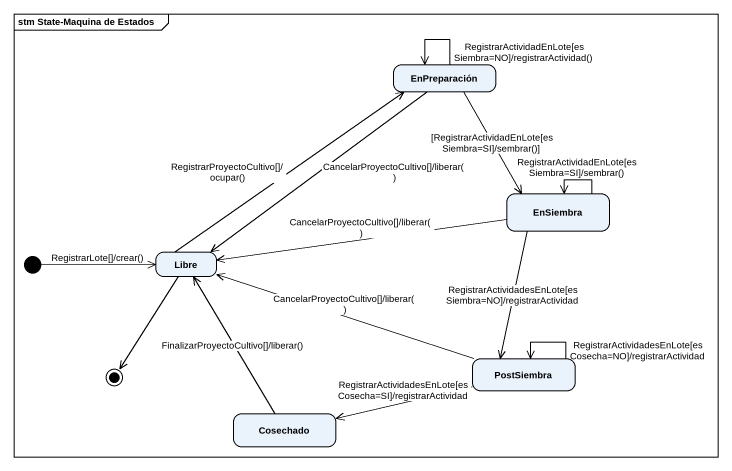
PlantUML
@startuml
mainframe stm State-Maquina de Estados
hide empty description
state EnPreparación
state EnSiembra
state Libre
state PostSiembra
state Cosechado
[*] -right-> Libre : RegistrarLote[]/crear()
EnPreparación --> EnPreparación : RegistrarActividadEnLote[esSiembra=NO]/registrarActividad()
EnPreparación --> EnSiembra : [RegistrarActividadEnLote[esSiembra=SI]/sembrar()]
EnPreparación --> Libre : CancelarProyectoCultivo[]/liberar()
EnSiembra --> EnSiembra : RegistrarActividadEnLote[esSiembra=SI]/sembrar()
EnSiembra -left-> Libre : CancelarProyectoCultivo[]/liberar()
EnSiembra --> PostSiembra : RegistrarActividadesEnLote[esSiembra=NO]/registrarActividad
Libre -up-> EnPreparación : RegistrarProyectoCultivo[]/ocupar()
PostSiembra -left-> Libre : CancelarProyectoCultivo[]/liberar()
PostSiembra --> PostSiembra : RegistrarActividadesEnLote[esCosecha=NO]/registrarActividad
PostSiembra -left-> Cosechado : RegistrarActividadesEnLote[esCosecha=SI]/registrarActividad
Cosechado -up-> Libre : FinalizarProyectoCultivo[]/liberar()
Libre --> [*]
@enduml
